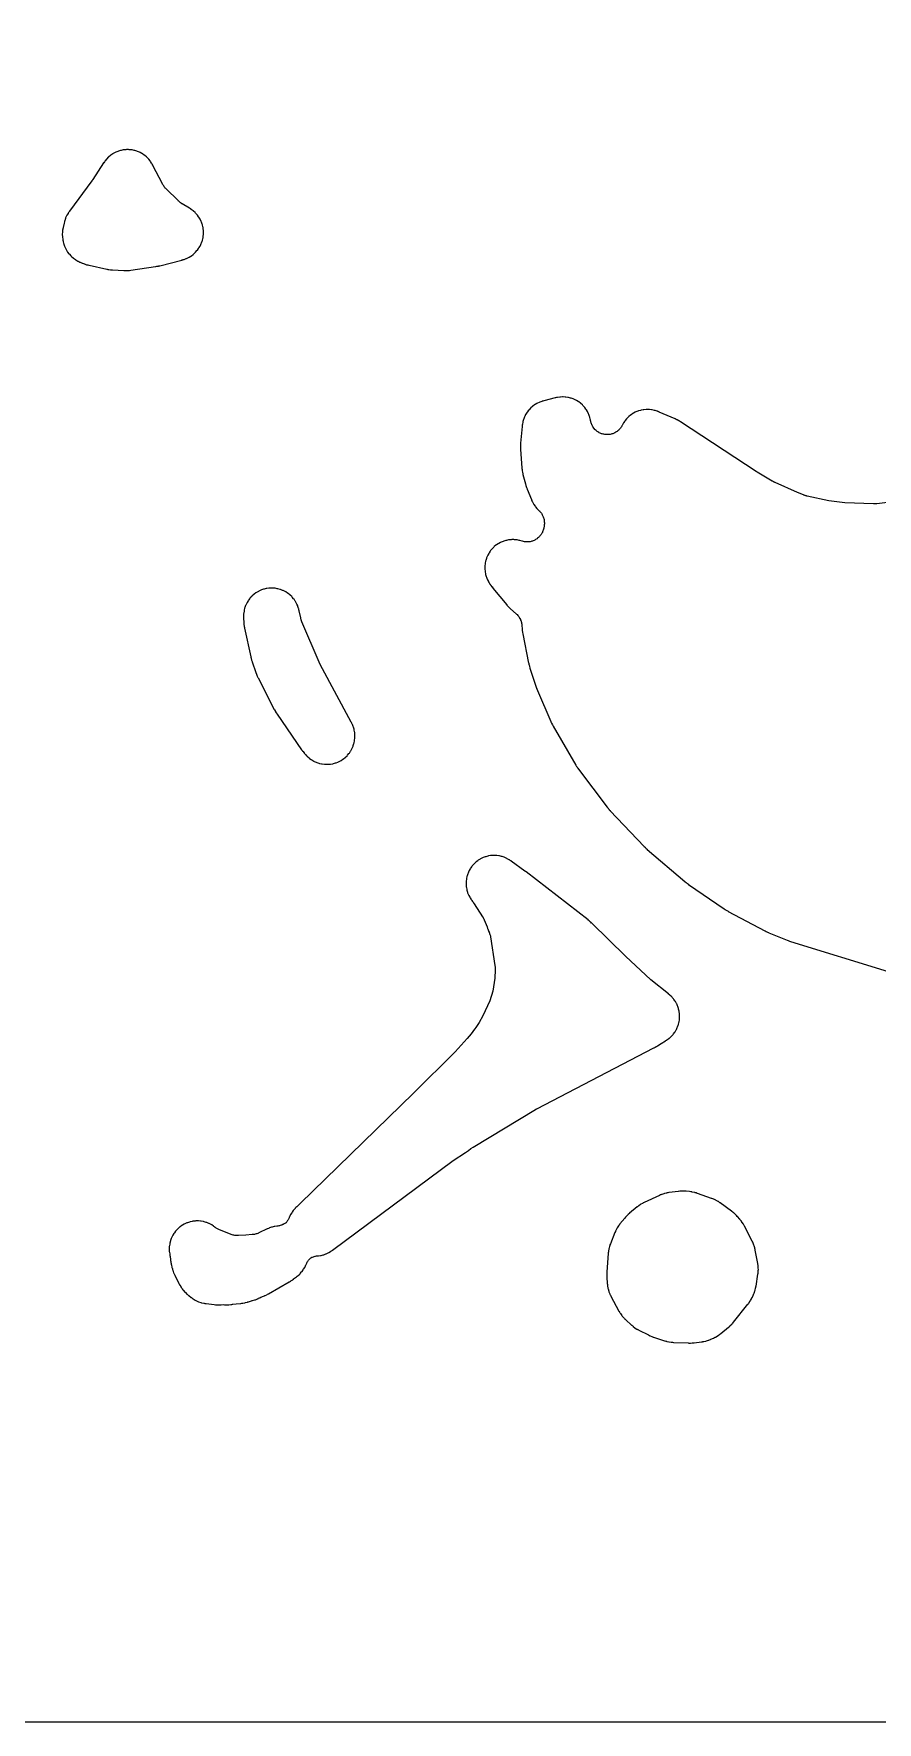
# Model space of a CAD drawing. Header units: millimetres. Extents: x 0 to 300, y 0 to 300.
# Drawn here: x 75 to 150, y -0.1 to 150 of the extents above; entities that cross this region are included whole.
import ezdxf

# ---------------------------------------------------------------- set-up
doc = ezdxf.new("R2010")
doc.units = ezdxf.units.MM
doc.layers.add('CUT', color=7, linetype='CONTINUOUS')

msp = doc.modelspace()

# ---------------------------------------------------------------- linework, layer by layer
at = {"layer": 'CUT'}
for points in [[(298.5625, -0.0625), (1.4375, -0.0625), (0.5522, -0.0625), (0.4788, -0.0589), (0.4206, -0.0503), (0.3635, -0.036), (0.3082, -0.0162), (0.255, 0.009), (0.2046, 0.0392), (0.1573, 0.0743), (0.1137, 0.1137), (0.0743, 0.1573), (0.0392, 0.2046), (0.009, 0.255), (-0.0162, 0.3082), (-0.036, 0.3635), (-0.0503, 0.4206), (-0.0589, 0.4788), (-0.0625, 0.5522), (-0.0625, 1.4375), (-0.0625, 298.5625)], [(151.5871, 108.4201), (149.9751, 108.2332), (149.9606, 108.2316), (149.9275, 108.2283), (149.9113, 108.2269), (149.8472, 108.2225), (149.8251, 108.2214), (149.7945, 108.2208), (149.7133, 108.2209), (149.6784, 108.2216), (147.1192, 108.323), (145.701, 108.4897), (143.7717, 108.9051), (143.7608, 108.9075), (143.7462, 108.9108), (143.7032, 108.9217), (143.6319, 108.9418), (143.6005, 108.9512), (143.5695, 108.9618), (143.4999, 108.987), (143.4585, 109.0032), (143.4447, 109.009), (143.4345, 109.0133), (142.9054, 109.2429), (140.9088, 110.1213), (140.8965, 110.1268), (140.8677, 110.14), (140.8555, 110.1457), (140.8408, 110.1527), (140.8287, 110.1586), (140.8006, 110.1725), (140.7886, 110.1786), (140.7748, 110.1856), (140.7629, 110.1919), (140.7351, 110.2066), (140.7233, 110.2131), (140.7089, 110.221), (140.6972, 110.2276), (140.6699, 110.2432), (140.6583, 110.25), (139.3136, 111.0455), (139.3013, 111.0529), (139.2885, 111.0606), (139.2842, 111.0632), (139.2739, 111.0696), (139.2694, 111.0723), (139.2643, 111.0755), (139.2598, 111.0783), (139.2495, 111.0848), (139.2456, 111.0872), (139.2373, 111.0926), (139.2255, 111.1002), (139.2203, 111.1036), (132.5007, 115.5134), (132.4898, 115.5204), (132.4183, 115.5651), (132.4072, 115.5718), (132.3637, 115.5978), (132.3411, 115.6106), (132.1927, 115.6906), (132.1696, 115.7024), (132.124, 115.7245), (132.1123, 115.73), (132.0356, 115.7651), (132.0237, 115.7704), (130.6122, 116.3802), (130.5984, 116.3859), (130.5086, 116.4221), (130.4947, 116.4275), (130.4402, 116.4479), (130.4121, 116.4576), (130.2301, 116.5156), (130.1725, 116.5309), (129.9883, 116.57), (129.9294, 116.5794), (129.7422, 116.6), (129.6828, 116.6036), (129.4944, 116.6056), (129.4349, 116.6032), (129.2473, 116.5865), (129.1883, 116.5783), (129.0033, 116.543), (128.9454, 116.529), (128.7647, 116.4756), (128.7085, 116.4559), (128.5341, 116.3848), (128.4801, 116.3596), (128.3136, 116.2716), (128.2624, 116.2412), (128.1054, 116.1371), (128.0575, 116.1017), (127.9116, 115.9826), (127.8674, 115.9426), (127.734, 115.8096), (127.694, 115.7655), (127.5745, 115.6199), (127.5391, 115.572), (127.4346, 115.4153), (127.4041, 115.3641), (127.309, 115.1853), (127.2878, 115.1475), (127.2472, 115.0792), (127.1993, 115.0069), (127.1651, 114.9604), (127.1105, 114.893), (127.072, 114.85), (127.0112, 114.7882), (126.9688, 114.7491), (126.9023, 114.6934), (126.8563, 114.6585), (126.7847, 114.6096), (126.7356, 114.5793), (126.6597, 114.5374), (126.6078, 114.512), (126.5282, 114.4776), (126.4742, 114.4573), (126.3916, 114.4308), (126.3359, 114.4158), (126.2512, 114.3973), (126.1942, 114.3877), (126.1081, 114.3775), (126.0506, 114.3735), (125.9639, 114.3716), (125.9062, 114.3731), (125.8197, 114.3795), (125.7624, 114.3866), (125.677, 114.4013), (125.6206, 114.4139), (125.537, 114.4367), (125.4821, 114.4547), (125.4011, 114.4855), (125.3482, 114.5086), (125.2705, 114.5471), (125.22, 114.5752), (125.1464, 114.621), (125.0989, 114.6538), (125.03, 114.7064), (124.9859, 114.7437), (124.9224, 114.8027), (124.8821, 114.844), (124.8246, 114.9089), (124.7884, 114.9539), (124.7374, 115.024), (124.7058, 115.0723), (124.6618, 115.147), (124.6349, 115.1981), (124.5983, 115.2767), (124.5764, 115.3301), (124.5475, 115.4119), (124.5309, 115.4672), (124.5101, 115.5513), (124.4947, 115.6292), (124.4873, 115.672), (124.4857, 115.683), (124.4742, 115.7407), (124.429, 115.9214), (124.4119, 115.9777), (124.3492, 116.1531), (124.3267, 116.2075), (124.2472, 116.3758), (124.2194, 116.4278), (124.1237, 116.5875), (124.091, 116.6365), (123.9801, 116.7861), (123.9428, 116.8316), (123.8178, 116.9696), (123.7761, 117.0113), (123.6382, 117.1364), (123.5926, 117.1737), (123.4431, 117.2847), (123.3941, 117.3174), (123.2344, 117.4132), (123.1825, 117.4409), (123.0142, 117.5205), (122.9597, 117.5431), (122.7844, 117.6058), (122.7281, 117.6229), (122.5474, 117.6682), (122.4897, 117.6797), (122.3055, 117.707), (122.2469, 117.7128), (122.0609, 117.7219), (122.002, 117.7219), (121.816, 117.7127), (121.7574, 117.707), (121.5707, 117.6792), (121.5416, 117.6742), (121.4852, 117.663), (121.4708, 117.6599), (121.3774, 117.6389), (121.3631, 117.6355), (120.3539, 117.3826), (120.3401, 117.379), (120.2509, 117.3544), (120.2372, 117.3504), (120.1839, 117.3343), (120.1569, 117.3255), (119.9848, 117.2645), (119.9321, 117.243), (119.7689, 117.167), (119.7185, 117.1406), (119.5632, 117.0495), (119.5155, 117.0184), (119.3695, 116.913), (119.325, 116.8776), (119.1896, 116.7588), (119.1487, 116.7193), (119.0252, 116.5882), (118.9882, 116.545), (118.8777, 116.4028), (118.8449, 116.3562), (118.7484, 116.2043), (118.7202, 116.1548), (118.6385, 115.9943), (118.6152, 115.9424), (118.5491, 115.775), (118.5307, 115.7211), (118.4808, 115.5481), (118.4676, 115.4927), (118.4339, 115.3133), (118.4293, 115.2852), (118.4216, 115.2301), (118.4198, 115.216), (118.4092, 115.1241), (118.4077, 115.1099), (118.2705, 113.6063), (118.2695, 113.5937), (118.2637, 113.5121), (118.263, 113.4995), (118.2606, 113.4503), (118.2599, 113.4252), (118.2587, 113.2615), (118.259, 113.2364), (118.2608, 113.1872), (118.2613, 113.1746), (118.2659, 113.0929), (118.2667, 113.0803), (118.3979, 111.378), (118.399, 111.3649), (118.4074, 111.2801), (118.4088, 111.2671), (118.415, 111.2162), (118.4187, 111.1903), (118.4466, 111.0223), (118.4514, 110.9965), (118.462, 110.9464), (118.4648, 110.9336), (118.4842, 110.8507), (118.4874, 110.8379), (118.7001, 110.0104), (118.7056, 109.9907), (118.7429, 109.8634), (118.749, 109.8439), (118.8013, 109.6859), (118.8081, 109.6666), (118.854, 109.5421), (118.8614, 109.5231), (119.2405, 108.5951), (119.2464, 108.5812), (119.2857, 108.4914), (119.292, 108.4776), (119.317, 108.4243), (119.3304, 108.3972), (119.4212, 108.2264), (119.4522, 108.1746), (119.5582, 108.016), (119.5942, 107.9675), (119.7156, 107.8203), (119.7563, 107.7758), (119.9111, 107.6225), (119.9349, 107.5977), (119.9451, 107.5873), (119.9654, 107.5672), (120.027, 107.4996), (120.0657, 107.4526), (120.1201, 107.3791), (120.1538, 107.3284), (120.2004, 107.2498), (120.2288, 107.196), (120.2672, 107.113), (120.29, 107.0566), (120.3198, 106.9701), (120.3367, 106.9117), (120.3577, 106.8227), (120.3685, 106.7628), (120.3803, 106.6721), (120.3851, 106.6115), (120.3876, 106.5201), (120.3862, 106.4592), (120.3794, 106.368), (120.3689, 106.2849), (120.3621, 106.2397), (120.336, 106.0928), (120.3271, 106.049), (120.3088, 105.9693), (120.2845, 105.8834), (120.2656, 105.8271), (120.2329, 105.744), (120.2085, 105.6898), (120.1678, 105.6104), (120.1381, 105.5589), (120.0897, 105.4839), (120.055, 105.4356), (119.9995, 105.3657), (119.9602, 105.3211), (119.898, 105.2571), (119.8545, 105.2166), (119.7862, 105.1591), (119.7389, 105.1231), (119.6653, 105.0726), (119.6147, 105.0415), (119.5364, 104.9985), (119.483, 104.9726), (119.4008, 104.9376), (119.3451, 104.9171), (119.2599, 104.8904), (119.2023, 104.8755), (119.1149, 104.8574), (119.0562, 104.8483), (118.9674, 104.839), (118.9081, 104.8357), (118.8188, 104.8352), (118.7594, 104.8378), (118.6706, 104.8462), (118.6117, 104.8547), (118.5241, 104.8718), (118.4447, 104.8914), (118.4017, 104.9032), (118.2155, 104.9592), (118.1587, 104.9733), (117.9772, 105.0091), (117.9193, 105.0176), (117.7351, 105.0356), (117.6766, 105.0384), (117.4916, 105.0383), (117.4332, 105.0354), (117.249, 105.0173), (117.1911, 105.0087), (117.0096, 104.9727), (116.9528, 104.9586), (116.7757, 104.9051), (116.7206, 104.8855), (116.5495, 104.815), (116.4966, 104.7901), (116.3332, 104.7032), (116.2829, 104.6733), (116.1287, 104.571), (116.0816, 104.5363), (115.9381, 104.4194), (115.8946, 104.3803), (115.7632, 104.25), (115.7237, 104.2068), (115.6057, 104.0643), (115.5706, 104.0175), (115.4669, 103.8642), (115.4366, 103.8142), (115.3484, 103.6515), (115.323, 103.5988), (115.2511, 103.4283), (115.231, 103.3734), (115.176, 103.1967), (115.1613, 103.14), (115.1238, 102.9588), (115.1148, 102.901), (115.0951, 102.717), (115.0917, 102.6586), (115.0901, 102.4736), (115.0924, 102.4151), (115.1088, 102.2308), (115.1168, 102.1728), (115.151, 101.991), (115.1646, 101.9341), (115.2164, 101.7565), (115.2356, 101.7011), (115.3044, 101.5294), (115.3288, 101.4762), (115.4153, 101.3097), (115.4294, 101.2841), (115.4582, 101.2347), (115.4657, 101.2222), (115.5156, 101.1412), (115.5234, 101.1288), (115.5518, 101.0851), (115.5615, 101.0706), (115.6263, 100.9771), (115.6365, 100.9628), (115.7212, 100.8478), (115.7318, 100.8339), (115.8019, 100.7443), (115.8129, 100.7306), (117.0555, 99.2351), (117.0556, 99.2349), (117.0625, 99.2267), (117.1114, 99.17), (117.1188, 99.1616), (117.1515, 99.125), (117.1676, 99.1077), (117.2702, 99.0017), (117.2864, 98.9856), (117.3149, 98.9583), (117.3227, 98.9509), (117.3772, 98.9007), (117.386, 98.8926), (117.8738, 98.4598), (117.9055, 98.4302), (117.9625, 98.3745), (118.0216, 98.3108), (118.059, 98.2665), (118.1117, 98.1974), (118.1446, 98.1497), (118.1904, 98.0758), (118.2185, 98.0251), (118.257, 97.9472), (118.28, 97.894), (118.3108, 97.8127), (118.3287, 97.7576), (118.3514, 97.6737), (118.3639, 97.6172), (118.3785, 97.5314), (118.388, 97.4523), (118.3921, 97.409), (118.4127, 97.1231), (118.4143, 97.1045), (118.4267, 96.9837), (118.429, 96.9652), (118.4493, 96.8142), (118.4521, 96.7957), (118.472, 96.6759), (118.4754, 96.6575), (118.9887, 94.075), (118.9926, 94.0571), (119.0193, 93.9413), (119.0237, 93.9235), (119.0616, 93.7792), (119.0665, 93.7616), (119.1003, 93.6476), (119.1057, 93.6302), (119.6664, 91.9279), (119.6706, 91.9155), (119.6991, 91.835), (119.7037, 91.8226), (119.7417, 91.7223), (119.7464, 91.71), (119.7784, 91.6308), (119.7835, 91.6187), (120.9659, 88.867), (120.9733, 88.8503), (121.0234, 88.7428), (121.0314, 88.7264), (121.0983, 88.5935), (121.1068, 88.5773), (121.1633, 88.4731), (121.1723, 88.4572), (123.1823, 85.0069), (123.1915, 84.9915), (123.2533, 84.8924), (123.2631, 84.8773), (123.3443, 84.7553), (123.3544, 84.7405), (123.422, 84.6453), (123.4327, 84.6308), (125.974, 81.2689), (125.9845, 81.2554), (126.0538, 81.1689), (126.0647, 81.1558), (126.1548, 81.0497), (126.166, 81.0369), (126.2402, 80.9544), (126.2517, 80.9419), (129.2628, 77.7803), (129.2735, 77.7694), (129.3437, 77.6993), (129.3547, 77.6887), (129.4451, 77.6029), (129.4563, 77.5926), (129.53, 77.5262), (129.5415, 77.5161), (132.8957, 74.6448), (132.9079, 74.6346), (132.9879, 74.5697), (133.0003, 74.5599), (133.1029, 74.4811), (133.1156, 74.4716), (133.1989, 74.411), (133.2118, 74.4019), (136.3749, 72.2273), (136.3891, 72.2177), (136.4828, 72.1572), (136.4973, 72.1481), (136.617, 72.0755), (136.6318, 72.0669), (136.7288, 72.0118), (136.7438, 72.0035), (140.013, 70.2686), (140.0263, 70.2618), (140.1132, 70.2184), (140.1267, 70.2119), (140.2372, 70.1601), (140.2508, 70.1539), (140.3398, 70.1149), (140.3536, 70.1091), (141.9752, 69.446), (141.9878, 69.441), (142.0699, 69.4095), (142.0825, 69.4048), (142.1865, 69.3677), (142.1993, 69.3633), (142.2827, 69.3356), (142.2956, 69.3315), (150.961, 66.6699)]]:
    msp.add_lwpolyline(points, dxfattribs=at)
for points in [[(77.5459, 131.745), (77.5502, 131.7186), (77.5597, 131.6674), (77.5623, 131.6543), (77.58, 131.5693), (77.5828, 131.5563), (77.5925, 131.5146), (77.5962, 131.4996), (77.6213, 131.4023), (77.6254, 131.3874), (77.642, 131.3294), (77.6513, 131.2999), (77.7156, 131.1125), (77.7387, 131.0551), (77.8208, 130.8778), (77.8496, 130.8231), (77.9495, 130.6552), (77.9839, 130.6037), (78.1005, 130.447), (78.14, 130.3993), (78.2721, 130.2554), (78.3163, 130.2121), (78.4626, 130.0825), (78.5109, 130.044), (78.6697, 129.9302), (78.7218, 129.8968), (78.8939, 129.7986), (78.9211, 129.7839), (78.975, 129.7568), (78.9889, 129.75), (79.0798, 129.7071), (79.0938, 129.7006), (79.2779, 129.6194), (79.2919, 129.6135), (79.3839, 129.5757), (79.3981, 129.57), (79.4539, 129.5487), (79.4827, 129.5386), (79.6718, 129.4773), (79.7011, 129.4686), (79.7588, 129.4531), (79.7736, 129.4493), (79.8702, 129.4259), (79.8851, 129.4225), (81.4815, 129.0797), (81.4922, 129.0775), (81.5674, 129.0628), (81.5786, 129.0607), (81.6281, 129.052), (81.652, 129.0483), (81.8015, 129.0281), (81.8246, 129.0255), (81.8648, 129.0216), (81.8757, 129.0207), (81.9512, 129.0149), (81.9635, 129.014), (82.9747, 128.9569), (82.9901, 128.9563), (83.0893, 128.9532), (83.1046, 128.9529), (83.1642, 128.9526), (83.1948, 128.9532), (83.3931, 128.9623), (83.4236, 128.9645), (83.483, 128.9702), (83.4982, 128.9719), (83.5968, 128.984), (83.6119, 128.986), (85.8014, 129.3113), (85.8169, 129.3138), (85.9173, 129.3314), (85.9327, 129.3343), (86.0581, 129.3597), (86.0734, 129.363), (86.1728, 129.3859), (86.188, 129.3896), (88.1347, 129.8909), (88.1489, 129.8947), (88.2406, 129.9208), (88.2547, 129.9249), (88.3094, 129.9419), (88.3372, 129.9513), (88.5137, 130.0157), (88.5678, 130.0385), (88.7349, 130.1188), (88.7865, 130.1467), (88.945, 130.2429), (88.9936, 130.2757), (89.142, 130.3869), (89.1871, 130.4243), (89.3239, 130.5495), (89.3652, 130.5912), (89.4891, 130.7291), (89.5261, 130.7745), (89.636, 130.9239), (89.6684, 130.9728), (89.7632, 131.1321), (89.7907, 131.184), (89.8694, 131.3518), (89.8917, 131.4061), (89.9537, 131.5808), (89.9706, 131.637), (90.0152, 131.8169), (90.0265, 131.8745), (90.0534, 132.0579), (90.059, 132.1163), (90.0678, 132.3015), (90.0678, 132.3602), (90.0584, 132.5453), (90.0526, 132.6037), (90.0253, 132.7871), (90.0138, 132.8446), (89.9687, 133.0244), (89.9517, 133.0806), (89.8892, 133.2551), (89.8668, 133.3093), (89.7876, 133.477), (89.76, 133.5287), (89.6648, 133.6878), (89.6322, 133.7366), (89.522, 133.8857), (89.4848, 133.931), (89.3605, 134.0686), (89.3191, 134.1102), (89.182, 134.2349), (89.1367, 134.2723), (88.986, 134.3846), (88.9621, 134.4015), (88.9145, 134.4335), (88.9023, 134.4415), (88.8219, 134.4927), (88.8094, 134.5004), (88.1799, 134.8801), (88.1688, 134.8869), (88.1503, 134.8984), (88.1067, 134.9274), (88.0342, 134.9787), (88.0026, 135.0021), (87.9994, 135.0046), (87.9689, 135.0293), (87.9011, 135.0867), (87.8621, 135.1217), (87.8464, 135.1367), (87.837, 135.1458), (86.7263, 136.2352), (86.7179, 136.2436), (86.7039, 136.2577), (86.6712, 136.2924), (86.6297, 136.3389), (86.5771, 136.4036), (86.5274, 136.4709), (86.481, 136.5402), (86.4488, 136.5936), (86.4252, 136.635), (86.4159, 136.6525), (86.4104, 136.663), (85.564, 138.2998), (85.557, 138.313), (85.5104, 138.3979), (85.503, 138.4109), (85.4738, 138.4611), (85.4582, 138.4865), (85.3541, 138.6466), (85.3191, 138.6949), (85.2013, 138.8418), (85.1618, 138.8864), (85.03, 139.0209), (84.9862, 139.0614), (84.8417, 139.1821), (84.7941, 139.218), (84.6383, 139.3239), (84.5875, 139.3549), (84.4219, 139.4448), (84.3682, 139.4706), (84.1946, 139.5436), (84.1386, 139.564), (83.9586, 139.6194), (83.9009, 139.6341), (83.7163, 139.6714), (83.6574, 139.6803), (83.47, 139.6992), (83.4105, 139.7022), (83.2221, 139.7023), (83.1626, 139.6994), (82.9752, 139.6809), (82.9162, 139.6721), (82.7316, 139.6351), (82.6738, 139.6205), (82.4937, 139.5653), (82.4377, 139.5451), (82.264, 139.4724), (82.2102, 139.4466), (82.0445, 139.357), (81.9936, 139.3261), (81.8377, 139.2205), (81.79, 139.1847), (81.6453, 139.0642), (81.6015, 139.0238), (81.4694, 138.8895), (81.4298, 138.845), (81.3101, 138.6962), (81.292, 138.6725), (81.2578, 138.6255), (81.2492, 138.6133), (81.1943, 138.5335), (81.186, 138.5212), (80.2212, 137.0429), (80.2183, 137.0385), (80.2115, 137.0282), (80.2086, 137.0238), (80.2017, 137.0135), (80.1981, 137.0081), (80.1894, 136.9954), (80.1857, 136.99), (80.1792, 136.9805), (80.1755, 136.9752), (80.1669, 136.963), (80.1636, 136.9584), (80.1563, 136.9481), (80.146, 136.934), (80.1415, 136.9278), (78.1472, 134.2265), (78.1381, 134.2138), (78.0797, 134.1302), (78.0709, 134.1173), (78.0371, 134.0661), (78.0205, 134.0395), (77.9186, 133.8661), (77.8897, 133.8104), (77.8076, 133.6298), (77.7846, 133.5714), (77.721, 133.3807), (77.7118, 133.3506), (77.6955, 133.2916), (77.6915, 133.2764), (77.6669, 133.1774), (77.6633, 133.1621), (77.5767, 132.7701), (77.574, 132.7571), (77.5572, 132.672), (77.5547, 132.6589), (77.5457, 132.6075), (77.5417, 132.5811), (77.5198, 132.4114), (77.5153, 132.3582), (77.5087, 132.1895), (77.509, 132.1362), (77.5173, 131.9676), (77.5223, 131.9145)], [(93.6292, 98.1749), (93.6295, 98.16), (93.632, 98.0631), (93.6326, 98.0482), (93.6521, 97.6665), (93.6529, 97.6544), (93.6585, 97.5758), (93.6595, 97.5637), (93.6638, 97.5166), (93.6665, 97.4925), (93.6872, 97.3363), (93.6909, 97.3124), (93.699, 97.2657), (93.7012, 97.2538), (93.7163, 97.1764), (93.7188, 97.1646), (94.2672, 94.6265), (94.2712, 94.609), (94.2992, 94.4959), (94.3038, 94.4785), (94.3432, 94.3377), (94.3483, 94.3205), (94.383, 94.2092), (94.3886, 94.1922), (94.7163, 93.2427), (94.7236, 93.2229), (94.7728, 93.095), (94.7807, 93.0754), (94.8481, 92.9173), (94.8567, 92.898), (94.9148, 92.7739), (94.9241, 92.7549), (96.3631, 89.9431), (96.3724, 89.9256), (96.4348, 89.8129), (96.4447, 89.7957), (96.5277, 89.657), (96.5381, 89.6402), (96.6079, 89.5319), (96.6189, 89.5154), (98.7942, 86.3708), (98.8065, 86.3536), (98.8888, 86.2432), (98.9018, 86.2264), (99.0099, 86.0916), (99.0234, 86.0753), (99.1133, 85.971), (99.1274, 85.9552), (99.1628, 85.917), (99.1731, 85.9061), (99.2407, 85.8365), (99.2513, 85.8259), (99.293, 85.7852), (99.3148, 85.7648), (99.4581, 85.6379), (99.5048, 85.6006), (99.6578, 85.4901), (99.708, 85.4576), (99.8713, 85.3629), (99.9244, 85.3355), (100.0963, 85.2575), (100.1518, 85.2355), (100.3307, 85.175), (100.3881, 85.1587), (100.5721, 85.1162), (100.6309, 85.1057), (100.8181, 85.0817), (100.8777, 85.0771), (101.0664, 85.0719), (101.1261, 85.0732), (101.3144, 85.0868), (101.3737, 85.094), (101.5597, 85.1262), (101.618, 85.1393), (101.7999, 85.1899), (101.8566, 85.2087), (102.0326, 85.2771), (102.0871, 85.3015), (102.2554, 85.387), (102.3072, 85.4167), (102.4662, 85.5185), (102.5148, 85.5532), (102.6629, 85.6704), (102.7078, 85.7097), (102.8435, 85.841), (102.8843, 85.8846), (103.0063, 86.0287), (103.0425, 86.0762), (103.1496, 86.2317), (103.1809, 86.2825), (103.2719, 86.4479), (103.2981, 86.5016), (103.3722, 86.6753), (103.3929, 86.7313), (103.4494, 86.9114), (103.4645, 86.9692), (103.5028, 87.1541), (103.512, 87.2131), (103.5317, 87.4009), (103.535, 87.4605), (103.536, 87.6493), (103.5333, 87.709), (103.5156, 87.8969), (103.507, 87.956), (103.4706, 88.1413), (103.4562, 88.1993), (103.4016, 88.38), (103.3815, 88.4362), (103.3081, 88.6131), (103.296, 88.6404), (103.271, 88.693), (103.2645, 88.7065), (103.2207, 88.7931), (103.2138, 88.8063), (100.4525, 93.9503), (100.4478, 93.9591), (100.4369, 93.9799), (100.4323, 93.9888), (100.4268, 93.9997), (100.4223, 94.0087), (100.4119, 94.0297), (100.4075, 94.0387), (100.4025, 94.0491), (100.3982, 94.0582), (100.3883, 94.0794), (100.3841, 94.0885), (100.3791, 94.0996), (100.375, 94.1088), (100.3655, 94.1302), (100.3615, 94.1394), (98.8216, 97.7464), (98.8174, 97.7565), (98.811, 97.7721), (98.8007, 97.798), (98.7876, 97.833), (98.7764, 97.8643), (98.768, 97.8893), (98.7634, 97.9036), (98.7617, 97.9089), (98.7524, 97.9402), (98.733, 98.0101), (98.7224, 98.0523), (98.7192, 98.0667), (98.7168, 98.0773), (98.5843, 98.6988), (98.581, 98.7133), (98.5585, 98.8076), (98.5548, 98.822), (98.5399, 98.8783), (98.5315, 98.9069), (98.4733, 99.089), (98.4523, 99.1448), (98.3774, 99.3177), (98.351, 99.3712), (98.2592, 99.5359), (98.2276, 99.5865), (98.12, 99.7412), (98.0835, 99.7884), (97.9611, 99.9317), (97.9201, 99.975), (97.784, 100.1055), (97.739, 100.1446), (97.5906, 100.2608), (97.5419, 100.2952), (97.3827, 100.3962), (97.3309, 100.4256), (97.1624, 100.5103), (97.1079, 100.5344), (96.9319, 100.602), (96.8753, 100.6205), (96.6934, 100.6703), (96.6352, 100.6831), (96.4493, 100.7146), (96.3901, 100.7216), (96.2021, 100.7345), (96.1424, 100.7356), (95.954, 100.7297), (95.8946, 100.7249), (95.7077, 100.7003), (95.649, 100.6896), (95.4655, 100.6466), (95.4082, 100.6302), (95.2298, 100.5692), (95.1744, 100.5471), (95.003, 100.4687), (94.9501, 100.4412), (94.7873, 100.3462), (94.7373, 100.3136), (94.5847, 100.2029), (94.5383, 100.1656), (94.3975, 100.0402), (94.3549, 99.9984), (94.2272, 99.8598), (94.1891, 99.814), (94.0758, 99.6633), (94.0424, 99.6139), (93.9446, 99.4528), (93.9162, 99.4003), (93.8349, 99.2302), (93.8119, 99.1752), (93.7479, 98.9979), (93.7304, 98.9409), (93.6843, 98.7581), (93.6726, 98.6996), (93.6449, 98.5132), (93.6391, 98.4538), (93.6299, 98.2629), (93.6292, 98.2331)], [(87.0625, 41.5287), (87.0677, 41.4991), (87.0792, 41.4417), (87.0823, 41.427), (87.1039, 41.3319), (87.1074, 41.3173), (87.1107, 41.3046), (87.1287, 41.1001), (87.1309, 41.0792), (87.1477, 40.9435), (87.1507, 40.9226), (87.1777, 40.7532), (87.1814, 40.7325), (87.2076, 40.5982), (87.212, 40.5777), (87.2643, 40.3528), (87.2686, 40.3356), (87.298, 40.2241), (87.3028, 40.207), (87.3224, 40.1406), (87.3334, 40.1069), (87.4117, 39.8902), (87.4248, 39.8572), (87.4521, 39.7936), (87.4593, 39.7774), (87.508, 39.6728), (87.5157, 39.6568), (87.8766, 38.9373), (87.8822, 38.9265), (87.9189, 38.8569), (87.9246, 38.8462), (87.9475, 38.8048), (87.9597, 38.7838), (88.0414, 38.6493), (88.0544, 38.6288), (88.0806, 38.5894), (88.0874, 38.5794), (88.1322, 38.5147), (88.1392, 38.5048), (88.1695, 38.4629), (88.1781, 38.4514), (88.2346, 38.377), (88.2435, 38.3657), (88.2785, 38.3218), (88.297, 38.2998), (88.4188, 38.1616), (88.4589, 38.1203), (88.5933, 37.9944), (88.6148, 37.9752), (88.6575, 37.9388), (88.6686, 37.9297), (88.7412, 37.8709), (88.7525, 37.8619), (88.9762, 37.6895), (88.9889, 37.6799), (89.0727, 37.6188), (89.0857, 37.6096), (89.137, 37.5742), (89.1637, 37.5568), (89.3379, 37.4499), (89.394, 37.4195), (89.576, 37.3329), (89.635, 37.3086), (89.8252, 37.2418), (89.8864, 37.2238), (90.0854, 37.177), (90.1166, 37.1705), (90.1779, 37.1594), (90.1936, 37.1568), (90.2961, 37.1412), (90.3119, 37.139), (91.0117, 37.051), (91.0266, 37.0493), (91.1238, 37.0396), (91.1387, 37.0382), (91.1972, 37.0339), (91.2272, 37.0324), (91.4224, 37.0275), (91.4524, 37.0275), (91.5111, 37.029), (91.5261, 37.0295), (91.6236, 37.0345), (91.6386, 37.0354), (91.8149, 37.0487), (91.9268, 37.0404), (91.9395, 37.0396), (92.0224, 37.0353), (92.0352, 37.0348), (92.085, 37.0332), (92.1106, 37.033), (92.2743, 37.0348), (92.3252, 37.0376), (92.4882, 37.0534), (92.5135, 37.0564), (92.5629, 37.0633), (92.5756, 37.0652), (92.6575, 37.0785), (92.6701, 37.0806), (92.9706, 37.1359), (93.3668, 37.1658), (93.381, 37.167), (93.4728, 37.1761), (93.487, 37.1777), (93.542, 37.1845), (93.5701, 37.1886), (93.7496, 37.2194), (93.805, 37.2317), (93.9808, 37.2793), (94.008, 37.2874), (94.0608, 37.3044), (94.0743, 37.3089), (94.1614, 37.3394), (94.1748, 37.3442), (94.2458, 37.3709), (94.3277, 37.3881), (94.343, 37.3916), (94.4023, 37.4057), (94.4324, 37.4137), (94.6244, 37.4701), (94.6832, 37.4908), (94.8683, 37.5668), (94.8968, 37.5794), (94.9519, 37.6055), (94.9659, 37.6123), (95.0565, 37.6581), (95.0703, 37.6653), (95.1646, 37.7161), (95.3969, 37.8034), (95.4081, 37.8077), (95.481, 37.8368), (95.4921, 37.8413), (95.5355, 37.8597), (95.5576, 37.8695), (95.6994, 37.9362), (95.721, 37.947), (95.7628, 37.9687), (95.7735, 37.9744), (95.8422, 38.012), (95.8528, 38.0179), (97.6975, 39.0746), (97.7134, 39.0841), (97.8158, 39.147), (97.8314, 39.157), (97.9575, 39.2399), (97.9728, 39.2503), (98.0711, 39.3194), (98.0861, 39.3303), (98.3272, 39.5112), (98.3389, 39.5201), (98.4139, 39.5793), (98.4254, 39.5886), (98.4696, 39.6253), (98.4917, 39.6446), (98.6308, 39.772), (98.6721, 39.8138), (98.7963, 39.9522), (98.8334, 39.9979), (98.9434, 40.1478), (98.9758, 40.1969), (99.0706, 40.3569), (99.0981, 40.4089), (99.1779, 40.5797), (99.1896, 40.6066), (99.1976, 40.6261), (99.216, 40.6682), (99.2518, 40.7443), (99.295, 40.8253), (99.3264, 40.8777), (99.3777, 40.9539), (99.4143, 41.0028), (99.473, 41.0733), (99.5145, 41.1182), (99.5801, 41.1825), (99.6154, 41.2137), (99.6266, 41.2197), (99.7068, 41.258), (99.7613, 41.2808), (99.8448, 41.3109), (99.9013, 41.3282), (99.9874, 41.35), (100.0454, 41.3617), (100.1332, 41.3749), (100.2225, 41.3838), (100.2485, 41.3861), (100.2485, 41.3863), (100.2866, 41.3905), (100.4712, 41.4181), (100.5288, 41.4297), (100.709, 41.475), (100.7653, 41.4921), (100.9402, 41.5549), (100.9945, 41.5774), (101.1624, 41.6569), (101.2142, 41.6847), (101.3758, 41.7816), (101.4006, 41.7974), (101.4483, 41.8293), (101.4604, 41.8376), (101.5385, 41.8926), (101.5504, 41.9012), (112.2725, 49.8584), (113.3665, 50.5854), (113.6285, 50.7596), (113.8616, 50.9145), (114.0583, 51.0452), (119.5872, 54.39), (119.5923, 54.393), (119.6041, 54.4001), (119.6092, 54.4031), (119.6215, 54.4103), (119.6278, 54.414), (119.6425, 54.4225), (119.6488, 54.4261), (119.6562, 54.4302), (119.6625, 54.4338), (119.6774, 54.4421), (119.6838, 54.4456), (119.6871, 54.4473), (119.6947, 54.4514), (119.7125, 54.4609), (119.7178, 54.4637), (130.13, 59.8602), (130.1431, 59.8672), (130.2277, 59.9137), (130.2406, 59.921), (130.3454, 59.9821), (130.3582, 59.9898), (130.4404, 60.0405), (130.453, 60.0484), (130.7655, 60.252), (131.1778, 60.5051), (131.19, 60.5128), (131.2686, 60.5637), (131.2806, 60.5717), (131.3271, 60.6034), (131.3505, 60.6202), (131.498, 60.7316), (131.5422, 60.7685), (131.6765, 60.8917), (131.717, 60.9327), (131.8388, 61.0683), (131.8752, 61.113), (131.9834, 61.2596), (132.0153, 61.3076), (132.109, 61.464), (132.1362, 61.5148), (132.2144, 61.6794), (132.2366, 61.7326), (132.2986, 61.9039), (132.3156, 61.959), (132.3609, 62.1355), (132.3725, 62.192), (132.4007, 62.372), (132.4069, 62.4293), (132.4176, 62.6113), (132.4182, 62.6689), (132.4115, 62.851), (132.4066, 62.9084), (132.3824, 63.0891), (132.372, 63.1458), (132.3306, 63.3232), (132.3148, 63.3787), (132.2566, 63.5514), (132.2355, 63.605), (132.161, 63.7713), (132.1349, 63.8227), (132.0447, 63.9811), (132.0138, 64.0297), (131.9089, 64.1787), (131.8735, 64.2242), (131.7547, 64.3624), (131.7151, 64.4043), (131.5818, 64.5322), (131.5605, 64.5517), (131.5181, 64.5887), (131.5071, 64.598), (131.435, 64.6579), (131.4238, 64.6669), (129.8532, 65.9082), (127.6167, 68.0286), (124.6061, 70.9569), (124.5938, 70.9686), (124.5128, 71.043), (124.5002, 71.0543), (124.3959, 71.1448), (124.383, 71.1557), (124.2979, 71.2255), (124.2847, 71.2361), (118.7596, 75.5124), (118.7558, 75.5153), (118.7298, 75.5352), (118.7257, 75.5382), (118.693, 75.5627), (118.689, 75.5657), (118.663, 75.5848), (118.6587, 75.5879), (117.4353, 76.4712), (117.4232, 76.4797), (117.3436, 76.5342), (117.3313, 76.5425), (117.2827, 76.574), (117.2574, 76.5896), (117.0929, 76.6851), (117.0402, 76.7123), (116.8694, 76.7901), (116.8143, 76.812), (116.6367, 76.8725), (116.5797, 76.8889), (116.397, 76.9316), (116.3386, 76.9422), (116.1526, 76.9666), (116.0934, 76.9714), (115.9059, 76.9774), (115.8466, 76.9763), (115.6594, 76.9637), (115.6005, 76.9568), (115.4154, 76.9257), (115.3575, 76.913), (115.1764, 76.8638), (115.12, 76.8455), (114.9447, 76.7786), (114.8903, 76.7548), (114.7225, 76.671), (114.6708, 76.6419), (114.512, 76.5419), (114.4634, 76.5078), (114.3153, 76.3926), (114.2704, 76.3539), (114.1344, 76.2247), (114.0934, 76.1817), (113.9709, 76.0397), (113.9344, 75.9929), (113.8264, 75.8394), (113.7947, 75.7893), (113.7025, 75.6259), (113.6759, 75.5728), (113.6003, 75.4012), (113.5791, 75.3457), (113.5207, 75.1674), (113.5051, 75.1102), (113.4647, 74.927), (113.4548, 74.8685), (113.4327, 74.6822), (113.4286, 74.623), (113.425, 74.4354), (113.4268, 74.3761), (113.4417, 74.1891), (113.4493, 74.1302), (113.4827, 73.9456), (113.4961, 73.8878), (113.5475, 73.7073), (113.5666, 73.6511), (113.6356, 73.4767), (113.6601, 73.4226), (113.746, 73.2558), (113.7757, 73.2045), (113.8791, 73.0448), (113.8958, 73.0203), (113.9297, 72.9733), (113.9385, 72.9613), (113.9967, 72.8845), (114.0059, 72.8727), (114.0192, 72.856), (114.0285, 72.8442), (114.05, 72.8163), (114.0591, 72.8042), (114.0694, 72.7904), (114.0783, 72.7782), (114.0989, 72.7496), (114.1076, 72.7373), (114.1181, 72.7222), (114.1266, 72.7097), (114.1461, 72.6804), (114.1544, 72.6678), (114.8889, 71.529), (114.8942, 71.5206), (114.9025, 71.5074), (114.9159, 71.4855), (114.9333, 71.4559), (114.9484, 71.4293), (114.96, 71.408), (114.9666, 71.3958), (114.969, 71.3912), (114.9825, 71.3644), (115.0116, 71.3043), (115.0282, 71.2679), (115.0335, 71.2555), (115.0374, 71.2463), (115.2906, 70.6387), (115.3319, 70.4931), (115.3507, 70.4374), (115.4195, 70.2622), (115.4309, 70.2352), (115.4685, 70.1518), (115.4693, 70.1499), (115.4753, 70.1369), (115.4762, 70.1348), (115.4914, 70.1018), (115.4965, 70.0904), (115.5001, 70.0823), (115.5202, 70.033), (115.5483, 69.9578), (115.5711, 69.8882), (115.5849, 69.8394), (115.5942, 69.8035), (115.5992, 69.7783), (115.6022, 69.76), (115.6044, 69.7464), (115.9916, 67.1808), (115.9932, 67.1695), (115.9953, 67.1543), (116.0004, 67.109), (116.0068, 67.0348), (116.0105, 66.8542), (116.0103, 66.8443), (116.0097, 66.8289), (116.0092, 66.8175), (115.9687, 66.0547), (115.7974, 64.9127), (115.5295, 64.0548), (114.9204, 62.7259), (114.5832, 62.1148), (114.2834, 61.6941), (114.1933, 61.5678), (114.1601, 61.5212), (113.8675, 61.1106), (113.5239, 60.6953), (112.4523, 59.5116), (108.7502, 55.8357), (98.6623, 46.0273), (98.3671, 45.7566), (98.3563, 45.7465), (98.2875, 45.6803), (98.2771, 45.67), (98.2367, 45.6292), (98.2166, 45.6078), (98.0908, 45.4675), (98.0538, 45.4218), (97.9439, 45.272), (97.9115, 45.223), (97.8168, 45.0631), (97.7893, 45.0111), (97.7096, 44.8404), (97.6978, 44.8135), (97.6838, 44.7791), (97.6579, 44.7166), (97.6235, 44.643), (97.5965, 44.5914), (97.5529, 44.517), (97.5215, 44.469), (97.471, 44.3991), (97.4352, 44.3543), (97.4291, 44.3475), (97.4143, 44.3355), (97.3677, 44.3015), (97.2954, 44.2538), (97.2457, 44.2245), (97.1691, 44.184), (97.1169, 44.1595), (97.0368, 44.1266), (96.9824, 44.1073), (96.8995, 44.0822), (96.8436, 44.0682), (96.7586, 44.0513), (96.6802, 44.0395), (96.6372, 44.0341), (96.6281, 44.0331), (96.5989, 44.0295), (96.4125, 44.0013), (96.3549, 43.9897), (96.1746, 43.944), (96.1183, 43.9268), (95.941, 43.8628), (95.9136, 43.8522), (95.8605, 43.8301), (95.847, 43.8242), (95.7597, 43.7853), (95.7464, 43.7791), (94.9987, 43.4233), (94.9596, 43.4058), (94.8873, 43.3756), (94.807, 43.3463), (94.7526, 43.3294), (94.6698, 43.3079), (94.6141, 43.2962), (94.5297, 43.2827), (94.4518, 43.274), (94.4092, 43.2702), (93.8433, 43.234), (93.1693, 43.1944), (93.1203, 43.1929), (93.0305, 43.1925), (92.9326, 43.1975), (92.8677, 43.2043), (92.771, 43.2198), (92.7072, 43.2337), (92.6127, 43.2596), (92.5276, 43.2881), (92.4815, 43.3049), (91.4999, 43.6938), (91.4893, 43.6981), (91.4819, 43.7011), (91.4374, 43.7209), (91.3768, 43.7497), (91.3086, 43.7858), (91.2651, 43.8112), (91.201, 43.8525), (91.1439, 43.8928), (91.1132, 43.9155), (91.0513, 43.9632), (91.0393, 43.9722), (90.9921, 44.0068), (90.9674, 44.0239), (90.8068, 44.1296), (90.755, 44.16), (90.587, 44.2479), (90.5325, 44.2731), (90.3564, 44.3437), (90.2997, 44.3633), (90.1175, 44.416), (90.0591, 44.4298), (89.8726, 44.4641), (89.8131, 44.4719), (89.6241, 44.4874), (89.5641, 44.4893), (89.3744, 44.4858), (89.3146, 44.4817), (89.1262, 44.4593), (89.0671, 44.4493), (88.8819, 44.4082), (88.8241, 44.3922), (88.6439, 44.3329), (88.588, 44.3112), (88.4147, 44.2341), (88.3611, 44.2071), (88.1964, 44.113), (88.1458, 44.0807), (87.9913, 43.9707), (87.9442, 43.9335), (87.8015, 43.8087), (87.7583, 43.767), (87.6287, 43.6284), (87.59, 43.5826), (87.4749, 43.4319), (87.4409, 43.3824), (87.3415, 43.2209), (87.3126, 43.1683), (87.2297, 42.9977), (87.2063, 42.9425), (87.1409, 42.7644), (87.1231, 42.7071), (87.0758, 42.5234), (87.0638, 42.4647), (87.0351, 42.2772), (87.029, 42.2175), (87.0191, 42.0281), (87.019, 41.9681), (87.0282, 41.7786), (87.0341, 41.7189)], [(126.2139, 38.0032), (126.2268, 37.9736), (126.2537, 37.9165), (126.2608, 37.9019), (126.3081, 37.808), (126.3155, 37.7937), (127.022, 36.4805), (127.0303, 36.4655), (127.0856, 36.3694), (127.0943, 36.3548), (127.1291, 36.298), (127.1478, 36.2695), (127.2725, 36.09), (127.3146, 36.0363), (127.4588, 35.8722), (127.4821, 35.8472), (127.5288, 35.7998), (127.5409, 35.7878), (127.6209, 35.7111), (127.6334, 35.6994), (128.1517, 35.23), (128.1616, 35.2212), (128.2266, 35.1649), (128.2367, 35.1563), (128.2766, 35.1233), (128.2973, 35.1068), (128.4327, 35.0044), (128.4763, 34.9743), (128.6203, 34.8842), (128.643, 34.8707), (128.688, 34.8452), (128.6996, 34.8388), (128.7755, 34.798), (128.7872, 34.7919), (129.6473, 34.3537), (129.657, 34.3489), (129.7249, 34.3159), (129.7351, 34.311), (129.78, 34.2902), (129.8019, 34.2806), (129.9392, 34.2234), (129.9605, 34.215), (129.9979, 34.2011), (130.008, 34.1974), (130.0785, 34.1726), (130.0899, 34.1687), (131.086, 33.8407), (131.0993, 33.8365), (131.1853, 33.8104), (131.1986, 33.8065), (131.2506, 33.792), (131.2775, 33.7852), (131.4503, 33.7455), (131.5048, 33.7356), (131.6806, 33.712), (131.7081, 33.7089), (131.7619, 33.7042), (131.7757, 33.7032), (131.8654, 33.6974), (131.8793, 33.6967), (133.206, 33.6419), (133.2183, 33.6415), (133.2983, 33.6399), (133.3106, 33.6397), (133.3588, 33.6397), (133.3834, 33.6402), (133.5433, 33.6468), (133.5679, 33.6483), (133.6158, 33.6522), (133.6281, 33.6533), (133.7077, 33.6615), (133.7199, 33.6629), (134.3594, 33.7419), (134.374, 33.7439), (134.4689, 33.758), (134.4835, 33.7604), (134.5403, 33.7702), (134.5692, 33.776), (134.7538, 33.8176), (134.8107, 33.8333), (134.9903, 33.8928), (135.0181, 33.9028), (135.0719, 33.9236), (135.0856, 33.9291), (135.1742, 33.9659), (135.1877, 33.9717), (135.4309, 34.0798), (135.4431, 34.0853), (135.5217, 34.1224), (135.5338, 34.1283), (135.5806, 34.1516), (135.6042, 34.1641), (135.7542, 34.2474), (135.7997, 34.2755), (135.9416, 34.3719), (135.9634, 34.3874), (136.0053, 34.4187), (136.016, 34.4268), (136.0845, 34.4804), (136.0949, 34.4888), (136.762, 35.0347), (136.7739, 35.0447), (136.8503, 35.1106), (136.8619, 35.1209), (136.9068, 35.1617), (136.9292, 35.1831), (137.0713, 35.3264), (137.0926, 35.349), (137.133, 35.3942), (137.1432, 35.4059), (137.2085, 35.4828), (137.2184, 35.4948), (138.5003, 37.087), (138.5082, 37.097), (138.5588, 37.1626), (138.5664, 37.1728), (138.596, 37.2128), (138.6107, 37.2337), (138.7019, 37.3691), (138.7286, 37.4125), (138.808, 37.5552), (138.82, 37.5778), (138.8423, 37.6223), (138.8479, 37.6337), (138.8835, 37.7085), (138.8888, 37.72), (138.994, 37.9535), (138.9992, 37.9656), (139.0328, 38.0446), (139.0378, 38.0568), (139.0569, 38.1048), (139.0661, 38.1295), (139.1218, 38.2894), (139.1369, 38.34), (139.1783, 38.5042), (139.1842, 38.5299), (139.1946, 38.5805), (139.1971, 38.5934), (139.2126, 38.6779), (139.2148, 38.6909), (139.3847, 39.7515), (139.3866, 39.7642), (139.3981, 39.8473), (139.3997, 39.8601), (139.4056, 39.9101), (139.408, 39.9358), (139.42, 40.1007), (139.4216, 40.1522), (139.4195, 40.3153), (139.4166, 40.3668), (139.4002, 40.5314), (139.3971, 40.557), (139.39, 40.6068), (139.388, 40.6196), (139.3744, 40.7023), (139.3721, 40.715), (139.1502, 41.9009), (139.1473, 41.9151), (139.1277, 42.0073), (139.1245, 42.0215), (139.1114, 42.0766), (139.1041, 42.1047), (139.0524, 42.2833), (139.0335, 42.3382), (138.9648, 42.511), (138.9535, 42.5376), (138.93, 42.5892), (138.9238, 42.6024), (138.8827, 42.6872), (138.8763, 42.7002), (138.2004, 44.0136), (138.1918, 44.0297), (138.1344, 44.1335), (138.1253, 44.1494), (138.0889, 44.2105), (138.0694, 44.2413), (137.9361, 44.4374), (137.9147, 44.467), (137.8712, 44.5233), (137.8598, 44.5376), (137.7844, 44.6292), (137.7726, 44.6431), (137.5641, 44.8815), (137.5529, 44.894), (137.4791, 44.9738), (137.4676, 44.9859), (137.4219, 45.0325), (137.3979, 45.0558), (137.2375, 45.2024), (137.2122, 45.2243), (137.1617, 45.2655), (137.1486, 45.2759), (137.0625, 45.3423), (137.0491, 45.3524), (136.0199, 46.1014), (136.0079, 46.1099), (135.9293, 46.1643), (135.9171, 46.1725), (135.869, 46.204), (135.844, 46.2195), (135.6815, 46.3149), (135.6294, 46.3422), (135.4583, 46.4213), (135.4313, 46.433), (135.3781, 46.4545), (135.3644, 46.4598), (135.2749, 46.4935), (135.2611, 46.4985), (134.0056, 46.9355), (133.9889, 46.941), (133.8799, 46.9755), (133.8631, 46.9805), (133.797, 46.9992), (133.7629, 47.0078), (133.5398, 47.0572), (133.5053, 47.0638), (133.4375, 47.0746), (133.4201, 47.0772), (133.3068, 47.0919), (133.2893, 47.094), (133.0091, 47.1222), (132.9921, 47.1237), (132.882, 47.1316), (132.8651, 47.1326), (132.7989, 47.1355), (132.7649, 47.136), (132.5443, 47.1332), (132.5104, 47.1318), (132.4443, 47.1272), (132.4273, 47.1258), (132.3175, 47.115), (132.3006, 47.1131), (131.4881, 47.0101), (131.4727, 47.008), (131.3725, 46.9926), (131.3572, 46.9901), (131.2973, 46.9793), (131.2667, 46.973), (131.0722, 46.9274), (131.0124, 46.9101), (130.8236, 46.8446), (130.7945, 46.8336), (130.7381, 46.8107), (130.7237, 46.8046), (130.6309, 46.7641), (130.6167, 46.7577), (129.274, 46.129), (129.2626, 46.1235), (129.1891, 46.0872), (129.1778, 46.0815), (129.1341, 46.0587), (129.112, 46.0466), (128.9717, 45.9659), (128.9291, 45.9389), (128.7961, 45.8468), (128.7756, 45.8319), (128.7363, 45.8022), (128.7263, 45.7944), (128.662, 45.7435), (128.6522, 45.7356), (127.9628, 45.1663), (127.9518, 45.1569), (127.8807, 45.0953), (127.8699, 45.0857), (127.8281, 45.0477), (127.8072, 45.0277), (127.6745, 44.8947), (127.6546, 44.8737), (127.6167, 44.8318), (127.6071, 44.821), (127.5457, 44.7498), (127.5364, 44.7387), (127.1159, 44.2267), (127.1062, 44.2146), (127.0443, 44.1352), (127.035, 44.1229), (126.9991, 44.0743), (126.9813, 44.0489), (126.8718, 43.8833), (126.8404, 43.83), (126.7485, 43.6541), (126.7349, 43.6262), (126.7097, 43.5713), (126.7035, 43.5571), (126.6639, 43.4645), (126.658, 43.4502), (126.266, 42.4626), (126.2605, 42.4482), (126.2259, 42.3541), (126.2208, 42.3395), (126.2015, 42.2825), (126.1923, 42.253), (126.1386, 42.0627), (126.125, 42.0026), (126.0911, 41.8078), (126.0866, 41.7773), (126.0793, 41.7175), (126.0777, 41.7021), (126.0682, 41.6023), (126.0669, 41.5869), (125.9545, 39.9678), (125.9535, 39.9481), (125.9488, 39.8201), (125.9484, 39.8004), (125.9479, 39.6396), (125.9481, 39.6199), (125.9519, 39.4919), (125.9528, 39.4722), (125.9852, 38.952), (125.9864, 38.9359), (125.9957, 38.8312), (125.9974, 38.8151), (126.0047, 38.7524), (126.0093, 38.7203), (126.0444, 38.5161), (126.0587, 38.453), (126.1148, 38.2564), (126.1359, 38.1953)]]:
    msp.add_lwpolyline(points, close=True, dxfattribs=at)

doc.saveas('drawing.dxf')
